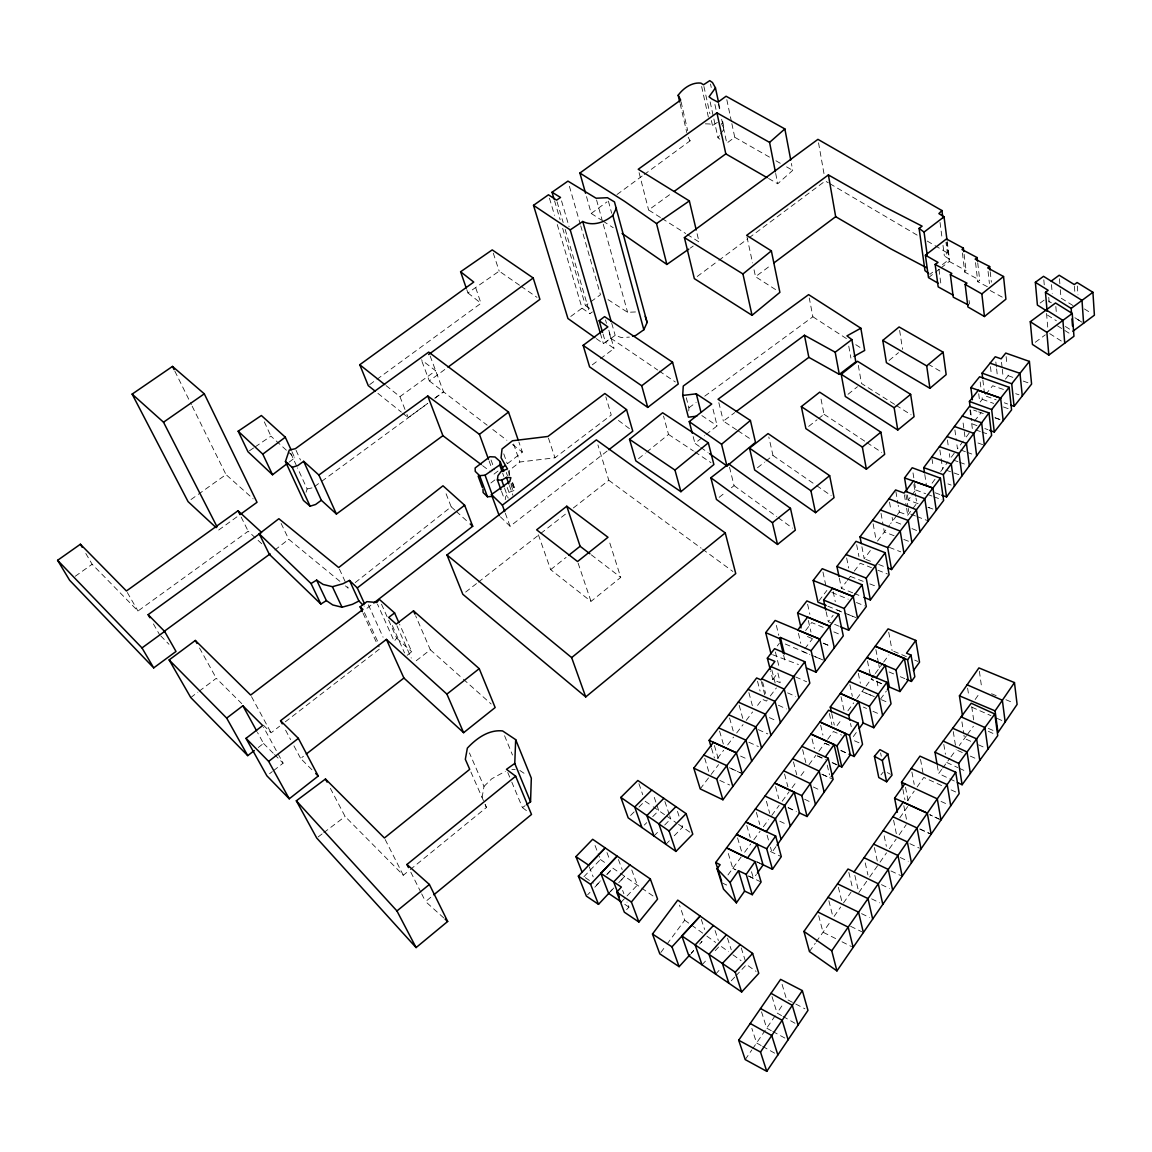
<?xml version="1.0" encoding="UTF-8"?>
<svg xmlns="http://www.w3.org/2000/svg" width="1152" height="1152" viewBox="0 0 1152 1152"><rect width="100%" height="100%" fill="white"/><g stroke="black" fill="none" stroke-linecap="round" stroke-linejoin="round"><path stroke-width="0.75" stroke-dasharray="5 3.75" d="M688.738 410.918L688.91 407.794L686.304 397.757M508.997 475.445L509.558 470.16L519.869 462.01L554.976 457.79L611.251 415.037L605.837 396.821M505.253 499.694L505.584 496.858L508.954 492.35L515.045 490.176L512.15 482.026M482.098 797.515L483.998 786.427L469.426 752.918M306.072 492.235L307.138 488.966L297.475 467.885M775.152 1015.776L752.803 1048.522M781.546 1015.589L777.038 1013.011L783.648 1003.349M745.214 1059.595L751.853 1049.904M975.168 699.509L980.021 692.51M869.659 877.046L878.126 864.893M879.998 862.214L886.522 852.84M899.15 834.826L906.221 824.688M917.107 786.989L923.774 777.442L943.085 786.24M809.453 951.581L815.256 943.272M816.221 941.89L831.125 920.635M834.091 916.416L840.658 907.027M858.83 892.526L866.736 881.222M907.546 800.626L914.242 791.078M899.798 817.819L907.877 806.328M843.48 902.995L850.997 892.267M889.387 848.75L896.17 839.088M748.728 876.182L753.494 878.544L756.374 874.454M775.987 846.576L771.912 852.35L770.472 847.195M719.87 139.219L717.97 137.722L719.77 135.187M720.662 133.92L724.262 128.866L722.434 120.326M853.344 736.574L857.29 731.146M880.474 699.178L886.392 691.027M792.086 787.723L796.982 781.027M837.029 725.645L841.997 718.877M847.886 710.842L853.733 702.864M875.275 673.531L882.59 663.552M883.656 662.112L888.926 654.912M727.963 874.944L741.658 856.31M753.84 839.75L760.176 831.096M808.992 764.698L815.947 755.208M827.683 739.296L833.414 731.506L841.493 735.062M966.456 735.725L959.27 745.517M967.45 734.371L973.411 726.235M767.246 700.013L766.426 701.122L762.192 699.221L755.798 707.717M856.858 698.616L865.08 687.413M866.088 686.045L874.224 674.957M744.653 852.235L750.715 843.998M771.739 815.414L779.126 805.349M800.971 775.598L805.997 768.773M942.71 768.024L949.91 758.246M950.947 756.835L956.146 749.765M940.709 471.499L947.923 461.75M782.179 801.202L789.163 791.726M763.33 826.819L768.586 819.691M954.288 781.013L938.65 773.539L941.702 769.406M932.069 483.206L935.021 479.203M954.288 453.154L950.054 458.885L949.334 453.715M963.23 441.072L957.47 448.862L956.534 441.979M660.845 952.459L666.029 945.446M667.066 944.05L684.706 920.203L679.493 905.141M818.914 751.205L824.832 743.198L829.714 745.402M969.278 432.922L965.16 438.466L962.899 421.229M918.086 503.669L908.179 500.083L911.002 496.282M911.952 495.014L915.725 489.96L914.63 483.134M847.354 580.363L853.301 572.458M854.294 571.133L860.227 563.242L871.459 567.677M839.261 626.285L828.288 621.72L833.141 615.24M852.682 592.819L841.406 588.269L846.36 581.674M870.365 550.57L864.187 558.763L861.624 545.27M877.507 541.08L889.589 525.01M896.515 515.822L890.64 523.613M897.451 514.57L899.352 512.064L898.2 505.253M717.437 758.477L723.672 750.226M727.661 744.926L733.579 737.093M700.229 788.918L709.07 777.182M772.762 679.507L777.845 672.768L780.221 682.776L772.762 679.507L770.688 671.299M746.222 720.403L752.602 711.95M770.285 695.981L776.376 687.931M711.115 774.475L718.56 764.64M772.589 654.725L798.437 664.517M736.675 732.989L743.04 724.622M818.942 600.869L826.877 590.443M804.859 648.734L812.477 638.726M805.622 630.533L811.714 622.555L824.342 627.883M777.269 645.984L779.342 643.291M899.352 512.064L907.733 515.203L916.834 503.28L916.027 498.168M974.448 421.128L981.029 412.805M980.136 402.005L982.296 399.298L981.677 394.099M1005.437 379.123L1008.158 375.696L1007.798 372.211M985.723 394.416L992.664 385.747L1004.184 389.707M381.499 604.21L396.677 638.179L394.186 641.29L377.482 604.123M880.963 774.864L883.152 772.214M715.68 974.16L721.411 967.694M626.63 909.648L628.934 907.114L627.034 902.102M691.186 953.395L693.59 950.746M699.624 944.107L702.043 941.443L699.653 943.992M691.229 953.15L693.634 950.53M610.402 891.619L613.973 887.803M618.739 882.706L624.686 876.341L618.941 882.418M702.014 964.786L706.81 959.659M715.205 950.688L720 945.547M731.261 980.784L734.789 977.04M735.955 975.787L746.51 964.57L756.058 971.395M587.592 894.845L589.997 892.31M594.806 887.213L600.826 880.848M606.845 874.498L612.864 868.133L618.782 872.237M608.602 893.376L613.195 888.509M583.92 876.715L600.422 859.507L599.227 856.397M599.976 881.554L596.462 885.211L592.286 882.374M607.003 874.238L612.864 868.133M942.437 264.614L949.435 259.186L944.366 255.974L947.347 252.922L945.994 242.323M665.856 844.358L669.456 840.672M674.251 835.762L682.632 827.179L681.077 822.442M987.35 286.675L977.76 281.722L979.733 280.166L964.728 272.059L966.082 270.677L963.994 253.325M653.962 835.992L657.547 832.334M664.718 825.005L670.709 818.914L669.643 815.746M630.576 815.472L634.162 811.872M638.957 807.077L644.933 801.072L651.83 805.838M644.314 825.062L646.718 822.658M652.723 816.638L658.742 810.619L653.386 794.779M483.998 786.427L491.774 778.766L505.354 771.307M768.557 178.488L777.715 183.758L792.706 170.366L791.395 163.454M889.099 360.475L898.517 352.656M443.779 917.957L425.563 901.584L432.446 895.925M330.379 788.386L345.11 816.509L403.301 875.246L408.845 870.725M410.227 869.602L486.446 807.466L485.194 804.629M638.554 458.669L645.365 453.154M646.733 452.059L668.534 434.434L663.538 416.102M538.402 534.802L550.67 569.65L591.005 601.387L620.741 577.397L609.062 540.634M848.002 394.301L857.448 386.741M550.67 569.65L566.093 557.395M808.675 426.398L817.042 419.774M818.438 418.68L824.011 414.259L820.354 395.568M757.469 467.755L764.525 462.168M765.936 461.059L772.978 455.472L768.802 436.954M355.234 582.581L451.181 506.808L445.507 492.264M699.307 446.414L694.93 443.318L704.65 435.672M706.046 434.578L717.149 425.837L712.152 405.72M465.653 592.07L476.986 583.214M478.411 582.106L539.352 534.514M540.778 533.405L566.28 513.49M573.365 507.96L608.803 480.283L597.917 444.946M719.15 497.318L725.933 492.019M731.362 487.771L734.069 485.654L729.518 467.251M269.582 773.712L272.29 771.595M273.643 770.544L283.104 763.171L263.52 727.114M311.947 769.752L300.629 758.448L303.466 756.245M928.498 277.646L939.586 269.006M940.968 267.926L949.277 261.461L946.858 242.41M274.882 550.022L288.72 539.266L339.883 581.328M497.981 471.053L493.92 474.206L489.672 470.995M507.47 463.68L522.36 452.102L518.904 442.094M370.915 605.218L366.682 608.515L364.09 606.01M416.232 660.715L430.315 649.786L415.613 615.73M500.414 516.83L510.077 526.262L607.392 450.85M263.434 725.213L271.08 732.816L279.619 726.221M285.322 721.814L380.693 648.101L377.87 645.552M258.264 747.504L263.52 743.443L257.501 732.456M929.851 274.378L932.645 272.203M600.466 358.69L614.059 348.48L605.448 342.302L610.776 338.198L608.386 329.904M490.91 482.976L494.885 479.923M407.16 655.301L411.754 651.758L399.6 624.269M289.195 462.082L294.754 457.862L291.845 451.498M318.125 836.942L322.387 833.717M323.813 832.637L345.11 816.509M190.757 697.55L197.842 692.208M199.267 691.128L216.302 678.283L241.776 703.642M592.315 364.824L599.112 359.712M775.598 289.598L755.525 276.71L771.264 264.917M697.219 276.494L717.365 261.475M718.805 260.395L747.576 238.939M749.016 237.859L825.264 180.979L828.36 182.808M736.502 429.797L723.355 421.099L734.746 412.603M1035.288 342.288L1045.325 334.814M731.851 123.595L734.746 137.275L726.782 143.165L721.642 119.246M421.978 361.469L429.322 380.909L446.558 368.208M1040.098 303.077L1044.144 300.11M586.512 196.618L591.235 213.451L606.989 201.874M617.011 194.515L642.787 175.579M644.213 174.528L690.048 140.861L689.27 137.448M314.51 486.605L320.299 482.342M321.754 481.277L427.579 403.56M434.822 398.232L443.52 391.838L487.166 425.203M688.91 407.794L696.125 402.494M704.765 396.144L812.88 316.771L809.28 298.051M570.758 316.454L582.062 308.174L557.107 223.992M369.72 384.581L375.494 380.362M376.949 379.296L480.989 303.293L474.869 285.336M402.71 413.222L408.226 417.629L427.997 403.186M435.053 398.03L443.52 391.838L429.941 355.421M660.47 217.512L648.605 209.995L671.472 193.363M562.666 228.326L585.446 305.669L589.536 302.688M590.904 301.694L600.466 294.739L580.752 225.878M386.093 385.632L399.946 396.634L435.643 370.742L421.358 359.842M218.707 530.021L238.579 515.65M85.81 553.478L92.131 564.264L137.981 611.021L248.198 531.23L262.498 544.421M511.79 782.093L522.446 807.61L525.154 805.68M190.973 499.55L196.819 495.389M198.274 494.338L225.994 474.566L253.138 498.83M75.24 576.259L92.131 564.264M582.062 308.174L589.91 313.661L592.402 311.904M690.278 248.098L693.202 246.053M466.805 289.67L467.928 292.925L499.19 271.138L519.552 285.25M596.29 338.616L603.374 343.642L615.182 335.39L621.418 337.565L629.395 337.118M249.437 450.792L253.742 447.854M255.168 446.875L270.936 436.133L286.819 450.619M705.341 123.84L709.877 123.984L712.512 125.626L717.394 122.357M307.138 488.966L313.056 487.67M607.997 299.621L627.595 312.293L636.883 311.904M511.877 769.45L515.16 769.478M1015.69 393.682L1018.987 394.805M980.381 431.525L972.36 428.774L971.482 421.862M981.979 432.086L990 434.851M977.962 442.987L982.771 444.672M945.835 470.074L958.766 474.638M1008.158 375.696L1013.184 377.482M1023.221 381.082L1029.917 383.472M995.256 417.874L1001.578 420.12L994.968 417.744M953.266 460.022L958.09 461.75M959.702 462.326L966.125 464.63M928.166 507.341L933.019 509.083L927.994 507.254M973.685 410.112L976.968 411.278M978.595 411.869L985.147 414.216M960.667 450.014L965.462 451.742M967.061 452.318L973.454 454.622M982.296 399.298L993.672 403.43M1003.435 406.958L1009.944 409.32M947.938 483.898L951.163 485.064M986.371 396.259L996.149 399.816M1004.314 402.797L1007.568 403.978M935.222 492.811L940.075 494.582M972.259 423.893L976.982 425.635M984.845 428.558L987.998 429.71M915.725 489.96L925.574 493.661M927.23 494.28L932.155 496.123M933.797 496.742L942.019 499.824M894.082 535.723L884.347 531.979L883.44 526.896M903.802 539.453L908.669 541.31M850.334 576.403L863.294 581.386M869.789 583.891L876.269 586.382M915.451 515.952L909.058 513.475L908.222 508.363M917.05 516.571L926.626 520.272M889.43 547.416L900.734 551.837M865.8 559.397L870.638 561.298M878.688 564.466L885.125 567M877.882 570.211L887.515 574.027M837.043 610.056L841.781 611.957M848.102 614.491L855.994 617.645M854.28 593.467L862.33 596.707M900.749 524.074L892.742 520.834L892.152 517.435M911.952 528.61L916.747 530.554M827.856 606.197L842.717 612.23M844.373 612.907L855.936 617.602M831.802 592.459L848.232 599.17M856.44 602.525L864.662 605.88M802.685 651.6L808.963 654.192M815.227 656.798L821.506 659.39M823.378 643.277L831.182 646.517M874.339 696.629L862.056 691.517L873.331 696.298M991.541 693.72L996.336 695.722M1005.926 699.725L1013.904 703.066M807.336 636.523L815.27 639.85M823.19 643.162L831.125 646.488M893.722 651.269L906.624 656.712M914.702 660.125L917.928 661.478M833.803 631.886L841.694 635.227M889.042 671.947L893.822 673.978M900.245 676.699L905.026 678.73M881.755 683.712L871.114 679.205L882.331 684M785.304 644.026L809.885 654.437M811.526 655.142L822.989 659.995M881.381 699.71L887.832 702.446M988.373 728.424L994.781 731.16M795.643 676.958L806.674 681.782M863.352 707.083L866.549 708.48M872.957 711.302L879.379 714.11M787.622 692.885L795.658 696.427M854.438 740.779L859.291 742.91M971.914 707.213L990.907 715.637M997.243 718.445L1001.995 720.547M957.73 750.47L962.453 752.587M970.33 756.115L978.206 759.643M769.406 717.638L777.283 721.181M758.318 729.634L767.794 733.91M748.843 742.234L758.362 746.539M970.733 741.283L964.469 738.446L963.965 735.134M978.566 744.84L984.83 747.677M841.133 750.586L847.642 753.538M941.04 801.432L947.506 804.355M951.134 789.898L955.958 792.101M824.832 743.198L829.613 745.373M840.758 750.456L850.32 754.819M817.56 755.942L825.653 759.629M832.104 762.581L836.957 764.784M821.693 774.13L833.112 779.357M740.592 756.086L748.526 759.701M817.474 755.914L825.134 759.413M832.781 762.912L838.901 765.72M822.499 774.518L830.246 778.061M988.402 731.333L994.622 734.198M919.987 829.094L929.549 833.501M946.786 762.494L957.773 767.578M959.342 768.298L967.19 771.926M919.814 828.994L929.52 833.486M729.346 767.736L740.693 772.978L729.634 767.851M719.827 780.422L729.59 784.973M778.378 705.211L786.341 708.926M909.864 843.682L919.411 848.16M788.098 807.624L796.003 811.325M900.259 857.52L908.251 861.278M788.256 807.739L796.32 811.555M890.957 870.941L900.59 875.491M813.37 787.003L821.074 790.661M770.414 851.486L781.315 856.642M779.746 821.189L787.291 824.803M756.763 861.754L759.902 863.251M804.629 799.243L812.362 803.002M732.802 868.334L735.955 869.861L732.802 868.334L727.603 851.285M748.526 875.952L761.098 882.043M756.792 861.869L763.085 864.936M881.482 884.65L889.445 888.552M861.566 913.637L869.501 917.51M850.637 926.309L861.768 931.752M871.618 898.834L879.638 902.794M835.69 938.592L823.003 932.198L818.582 915.293M842.026 941.803L851.544 946.598M722.16 882.864L726.494 885.067L725.429 881.683M788.026 999.994L804.902 1008.792M887.357 772.589L890.482 774.288M771.278 1030.666L766.685 1028.16L761.53 1011.83M772.805 1031.486L785.03 1038.139M949.277 261.461L966.082 270.677M990.187 290.52L1004.342 298.31M761.155 1045.541L756.59 1042.978L751.838 1028.362M762.667 1046.405L774.806 1053.245M734.746 137.275L769.824 157.306M775.93 160.776L780.494 163.397M786.6 166.882L792.706 170.366M783.043 1016.453L795.067 1023.307M928.123 364.162L943.157 372.888M829.901 183.715L917.986 235.613M927.259 241.085L933.451 244.728M934.992 245.635L947.347 252.922M1084.421 308.952L1091.549 313.402M1072.958 305.539L1060.992 298.066L1060.286 289.282M894.557 404.352L861.509 383.501L858.197 364.709M896.054 405.302L911.074 414.778M1074.888 317.722L1082.146 322.315L1074.802 317.678M1048.421 300.974L1051.344 302.818M661.954 218.462L685.699 233.496M687.182 234.446L699.048 241.963L696.629 231.71M1047.442 315.072L1056.413 320.789M1065.398 326.491L1071.374 330.293M1057.421 325.786L1070.942 334.382M1049.702 333.634L1061.712 341.28M591.235 213.451L601.502 220.118M602.971 221.069L613.238 227.722M812.88 316.771L846.922 338.904M855.792 344.678L861.71 348.538M585.446 305.669L590.904 309.24M824.011 414.259L865.454 441.634M866.923 442.613L881.726 452.39M737.957 430.762L751.104 439.445M668.534 434.434L693.403 450.95M694.858 451.915L710.957 462.6M701.842 415.584L717.149 425.837M628.934 907.114L621.317 901.973L637.344 885.11L631.786 869.976M519.869 770.458L527.026 775.296M585.317 877.666L590.89 881.438M610.776 338.198L657.72 370.037M659.189 371.03L675.331 381.974M772.978 455.472L815.141 484.603M816.595 485.611L831.139 495.648M653.213 806.803L665.381 815.227M689.875 832.176L677.333 823.507M521.006 286.258L537.005 297.346M666.72 816.149L676.008 822.586M600.422 859.507L605.952 863.352M620.251 873.259L640.238 887.112M641.678 888.106L653.227 896.112M700.762 447.451L708.034 452.606M706.867 936.144L715.622 942.408M721.426 946.57L728.568 951.696M684.706 920.203L690.25 924.192M691.632 925.186L702.72 933.149M732.859 954.778L741.053 960.653M734.069 485.654L776.808 516.701M778.234 517.738L792.475 528.091M608.803 480.283L701.122 548.136M702.562 549.187L732.859 571.45M618.437 420.422L629.914 429.019M482.587 465.638L488.261 469.915M522.446 807.61L527.63 811.526M492.797 429.509L506.88 440.266M512.51 444.571L522.36 452.102M591.322 554.846L620.741 577.397M429.322 380.909L443.52 391.838M467.928 292.925L480.989 303.293M377.914 393.365L401.342 412.114M345.413 585.878L348.178 588.154L346.709 584.971M430.315 649.786L462.067 678.067M463.392 679.248L491.184 704.002M396.677 638.179L411.754 651.758M451.181 506.808L454.982 510.235M456.25 511.387L467.64 521.683M288.144 451.829L294.754 457.862M263.52 743.443L273.312 753.307M274.536 754.531L283.104 763.171M160.776 635.918L168.984 644.285M127.325 592.517L137.981 611.021M511.042 483.178L515.045 490.176M153.418 623.923L159.595 634.723M199.512 648.014L216.302 678.283M721.296 123.451L724.262 128.866M251.51 696.629L271.08 732.816M285.581 730.152L290.592 739.584M293.947 745.877L300.629 758.448M688.205 137.218L690.048 140.861M385.186 839.549L403.301 875.246M410.832 872.222L420.912 892.31M421.69 893.866L425.563 901.584M241.157 517.061L248.198 531.23M174.859 371.189L191.39 404.582M192.168 406.181L225.994 474.566M281.146 523.469L288.72 539.266M264.312 421.862L270.936 436.133M339.422 569.131L345.989 583.387M364.45 612.619L379.224 644.875M290.779 453.283L296.726 466.258M363.082 613.296L377.136 643.939M296.078 450.331L300.499 460.08M368.395 604.872L383.054 637.171M392.299 625.493L404.554 652.954M396.922 625.738L411.264 658.051M470.923 772.042L484.358 802.699M485.05 804.298L486.446 807.466M507.787 772.517L511.128 780.494M504.576 735.754L512.496 755.035M399.946 396.634L406.31 412.79M406.944 414.403L408.226 417.629M589.248 866.794L593.179 876.845M595.051 845.51L598.622 854.842M622.627 890.41L623.88 893.75M606.989 852.581L609.926 860.357M618.408 859.507L622.181 869.602M489.096 460.915L492.71 470.88M505.325 513.274L510.077 526.262M491.04 459.979L494.582 469.757M501.538 491.357L504.49 499.493M504.634 488.347L508.147 498.11M509.429 485.539L512.928 495.302M502.632 473.098L503.798 476.352M507.197 487.469L508.954 492.35M512.611 482.544L515.506 490.694M508.09 470.606L509.832 475.502M510.97 484.733L513.878 492.883M506.304 472.464L507.47 475.718M503.755 453.845L507.24 463.637M513.605 444.038L519.869 462.01M638.928 783.648L642.744 794.736M578.131 563.184L591.005 601.387M701.28 919.44L704.635 929.462M664.906 801.504L669.125 814.162M548.453 438.091L554.976 457.79M493.286 253.166L499.19 271.138M715.061 930.542L718.358 940.55M677.462 811.368L679.003 816.12M727.488 938.117L731.246 949.766M741.254 947.938L745.459 961.243M772.013 996.581L777.038 1013.011M704.722 758.246L709.085 772.675M711.547 748.368L714.413 758.016M737.539 837.864L742.133 853.272M549.475 198.23L554.573 215.395M782.078 984.326L785.995 997.546M557.093 201.874L563.155 222.509M565.171 229.392L589.91 313.661M554.573 200.837L560.131 219.744M714.398 745.546L718.2 758.419M751.493 871.718L753.494 878.544M600.35 333.288L603.374 343.642M561.542 200.909L569.074 226.714M746.741 825.437L750.226 837.475M603.043 334.008L605.448 342.302M719.568 731.088L723.312 744.005M569.405 186.293L580.248 224.165M608.818 330.221L614.059 348.48M605.52 319.954L606.485 323.266M611.741 323.309L615.182 335.39M756.36 812.405L759.773 824.486M729.547 717.97L733.19 730.93M767.102 835.171L768.542 840.326M596.563 199.944L602.77 222.408M603.245 224.136L627.595 312.293M766.411 801.259L769.723 813.384M739.181 705.341L742.752 718.344M608.414 201.168L611.698 213.293M775.541 786.528L778.795 798.696M748.872 692.611L752.371 705.658M757.498 681.235L760.061 691.042M693.187 436.637L694.93 443.318M784.555 774.014L787.91 786.902M762.595 682.013L765.562 693.461M761.342 681.494L765.576 697.853M639.086 172.67L648.605 209.995M828.864 900.749L832.723 916.056M793.469 761.904L796.738 774.835M771.826 669.888L775.138 683.006M775.397 651.974L779.472 668.434M718.834 402.638L723.355 421.099M802.613 749.578L805.81 762.552M776.362 625.406L778.766 635.328M783.605 655.099L784.8 660.053M838.368 887.256L841.709 900.922M812.059 738.936L814.392 748.699M848.837 872.424L852.48 887.875M854.842 875.376L858.038 889.099M798.451 633.398L800.755 643.32M827.208 765.086L829.483 774.821M820.656 725.227L822.931 735.034M681.062 101.765L687.701 130.651M680.141 103.738L686.808 132.61M808.344 620.467L810.965 632.088M829.339 713.477L831.931 724.954M807.61 604.253L809.856 614.232M831.73 713.592L834.307 725.069M865.224 862.877L867.931 874.944M703.915 86.458L709.891 113.702M711.389 120.514L712.512 125.626M701.626 86.53L709.128 120.571M874.368 847.57L877.378 861.422M841.032 696.73L844.258 711.533M710.15 101.894L717.97 137.722M850.522 723.456L851.227 726.725M826.128 611.726L828.288 621.72M710.496 84.053L711.245 87.466M714.931 104.501L716.4 111.326M718.762 103.262L720.59 111.802M718.344 103.867L719.813 110.707M747.014 237.067L752.558 262.93M754.042 269.813L755.525 276.71M822.96 572.04L826.157 587.102M726.811 99.662L731.491 121.882M849.902 684.72L852.336 696.269M833.184 591.682L835.286 601.704M884.174 835.848L886.363 846.288M839.347 578.203L841.406 588.269M858.326 673.315L860.357 683.237M880.618 752.918L881.266 756.187M893.606 820.253L896.429 834.221M867.485 660.946L870.451 675.878M846.648 557.928L848.664 568.008M876.902 680.962L878.53 689.242M775.685 173.419L777.715 183.758M903.816 805.694L906.898 821.477M856.656 544.709L858.931 556.502M875.88 649.57L878.458 662.89M878.774 664.546L879.422 667.872M902.894 789.264L904.939 799.834M905.515 787.277L908.208 801.36M911.909 772.027L914.213 784.397M888.71 632.203L892.094 650.578M873.13 523.771L876.211 540.677M848.765 346.147L850.91 358.099M920.534 759.413L923.198 774.158M881.035 513.331L883.152 525.197M818.539 142.819L824.054 174.038M889.517 502.142L890.986 510.638M937.238 765.331L938.65 773.539M895.91 491.645L897.912 503.554M943.79 744.379L945.432 754.258M905.99 494.741L907.949 506.664M904.378 494.77L906.336 506.693M906.61 508.392L907.733 515.203M907.344 494.971L908.179 500.083M913.018 472.882L914.371 481.421M953.266 731.578L955.627 746.453M913.853 484.517L915.754 496.469M961.934 721.858L963.706 733.464M899.64 330.394L902.549 349.315M924.782 474.48L926.611 486.446M931.982 458.64L933.25 467.208M971.712 706.579L973.67 719.885M967.622 688.147L968.846 696.485M939.888 450.043L942.595 468.922M979.387 671.27L981.72 688.032M947.419 439.963L948.384 446.846M954.907 429.926L956.304 440.251M938.966 269.352L941.026 284.933M940.032 222.437L942.091 238.32M942.998 245.376L944.366 255.974M970.517 410.069L971.827 420.437M969.955 409.766L971.266 420.134M947.189 241.531L949.435 259.186M969.077 300.499L969.494 303.97M962.41 252.979L964.728 272.059M978.71 393.768L979.762 402.422M980.208 381.974L981.461 392.371M982.886 380.059L984.744 395.669M975.542 262.613L977.76 281.722M990.475 366.653L991.267 373.594M977.731 262.786L979.733 280.166M988.07 271.382L989.41 283.565M995.832 361.973L996.408 367.186M996.61 368.914L997.387 375.869M1001.52 362.304L1002.096 367.517M1002.283 369.259L1003.234 377.942M990.23 271.742L991.382 282.197M1006.114 356.558L1007.05 365.256M1043.827 279.85L1044.274 285.091M1046.534 313.416L1047.902 329.17M1048.752 297.331L1049.342 304.344M1051.488 284.616L1052.222 293.386M1055.837 306.504L1056.269 311.76M1059.451 278.755L1060.157 287.539M1074.413 286.315L1074.931 293.357M1077.322 286.042L1077.955 294.84M939.37 819.202L929.736 814.68L939.355 819.202"/><path stroke-width="1.5" d="M696.787 416.189L688.378 417.168L682.704 395.453L683.266 386.05L808.618 294.638L860.846 328.205L864.677 350.453L853.963 356.4M526.507 804.701L530.554 801.792L531.317 778.19L515.678 739.642L502.589 730.93C488.736 729.418 476.338 738.475 467.352 748.138L465.336 759.312L469.714 769.334L384.408 837.994L325.469 779.011L296.323 800.798L316.714 838.022L416.088 947.578L447.682 921.456L429.394 884.462L406.944 864.49L515.664 776.203L506.462 769.334L514.771 763.43L515.678 739.642M500.947 489.73L497.405 479.966L497.938 475.704L501.35 471.182L507.514 468.979L501.062 457.79L502.027 448.963L512.467 440.77L547.92 436.45L604.858 393.509L626.544 409.608L632.779 431.179L608.803 449.755M502.042 471.47L499.709 464.962L500.27 461.664L495.043 456.984L489.859 456.725L475.128 467.971L475.258 471.398L479.65 475.661L487.469 496.771L492.826 496.325M285.437 461.549L292.205 467.309L297.806 465.566L303.653 461.304L321.336 500.27L315.619 504.49L310.118 506.203L303.422 500.429L285.437 461.549L289.296 450.043L295.33 448.718L428.702 352.109L508.522 412.07L518.328 440.424M632.592 336.269L635.803 335.419L643.838 329.76L647.136 322.488L614.477 201.917L607.464 197.712L596.088 198.216L567.936 181.123L552.038 192.24L554.069 199.109M552.038 192.24L560.549 197.467L556.589 200.146L548.453 194.789L533.506 205.33L570.226 229.882L582.725 221.472C592.891 226.555 604.714 222.379 612.85 215.424L616.406 208.109M766.771 1071.346L807.97 1010.39L802.339 990.605L780.61 979.373L738.691 1040.242L745.214 1059.595L766.771 1071.346L760.507 1052.035L738.691 1040.242M679.752 102.038L678.182 95.242C683.179 88.301 691.877 82.094 700.877 83.117L703.541 84.758L709.762 80.654L712.483 82.541L715.464 87.912L718.402 101.563M1014.466 682.589L1017.101 704.405L997.992 732.528L995.083 710.87L1014.466 682.589L978.912 667.915L959.443 695.837L962.496 715.81M760.507 1052.035L802.339 990.605M849.269 754.272L854.165 756.49L862.531 744.336L858.024 723.038L828.59 710.208L715.738 862.502L721.613 881.165M882.792 904.334L878.27 883.771L848.016 868.997L803.952 931.421L809.453 951.581L836.942 970.906L959.17 793.57L955.742 772.258L919.944 756.144L901.541 782.222L902.563 787.507M955.742 772.258L831.744 950.803L836.942 970.906M854.165 756.49L849.542 735.25L858.024 723.038M744.624 891.115L736.402 902.837L730.123 882.547L738.461 870.739L744.624 891.115L752.27 894.701L761.098 882.043L755.15 861.595L726.552 847.872L747.475 858.082L757.195 844.387L736.531 834.437L766.67 848.736L772.459 869.27L781.315 856.642L775.656 836.035L745.747 821.995L766.152 831.73L794.203 792.216L774.619 783.043L801.806 795.643L807.091 816.509L799.171 812.808M807.091 816.509L833.112 779.357L828.216 758.261L801.821 746.323M831.211 776.693L838.901 765.72L834.091 744.552L810.893 734.054L837.029 745.834L841.81 767.002L838.57 765.518M841.81 767.002L850.32 754.819L845.654 733.579L819.907 721.958L849.542 735.25M801.806 795.643L828.216 758.261M777.01 845.136L799.546 813.082L794.203 792.216M854.035 871.934L903.139 802.195L927.317 813.182L931.147 834.235M752.27 894.701L746.194 874.339L755.15 861.595M837.029 745.834L845.654 733.579M757.339 873.101L763.085 864.936L757.195 844.387M825.322 756.965L834.091 744.552M766.67 848.736L775.656 836.035M897.394 812.232L894.6 798.206L904.838 783.749M862.589 722.693L873.792 727.718L891.043 703.814L886.939 682.286L857.65 670.003L830.261 707.04L831.37 711.95M913.421 670.622L919.541 662.17L915.811 640.426L888.091 628.862L857.65 670.003L876.254 677.65L885.254 665.352L866.822 657.619L895.997 669.946L899.971 691.546L888.754 686.75M899.971 691.546L908.251 680.098L904.378 658.44L875.246 646.243L907.574 659.794L911.419 681.451L906.624 679.406M911.419 681.451L914.818 676.757L911.016 655.07L906.523 653.17L915.811 640.426M715.464 87.912L709.042 96.782L711.922 99L717.97 102.168L726.077 96.235L784.858 128.923L790.747 159.998M873.792 727.718L869.458 706.32L886.939 682.286M957.413 782.496L962.107 784.742L997.733 735.638L994.824 713.995L971.222 703.238L934.992 752.198L936.965 763.69M895.997 669.946L904.378 658.44M859.248 728.438L863.194 723.01L858.744 701.626L840.326 693.446L869.458 706.32M887.386 689.659L889.358 686.952L885.254 665.352M941.688 495.173L946.541 496.944L991.613 435.398L988.963 412.906L969.509 406.325L923.731 467.64L924.523 472.766M907.574 659.794L911.016 655.07M962.107 784.742L958.723 763.402L994.824 713.995M849.816 720.173L848.75 715.248L858.744 701.626M946.541 496.944L943.344 474.667L988.963 412.906M863.942 597.37L870.379 599.962L889.128 574.661L885.197 552.715L856.008 541.339L836.942 566.467L839.002 576.533M742.306 773.741L736.373 752.818L713.448 742.334L693.792 768.154L700.229 788.918L722.938 799.776L809.827 683.165L804.845 661.738L774.59 648.677L767.362 658.166L774.907 661.421L760.925 679.853L756.648 677.966L709.157 740.318L711.058 746.755M840.83 626.947L848.678 630.202L866.304 606.557L862.07 584.755L822.24 568.699L813.197 580.478L817.949 602.165L826.2 605.52M870.379 599.962L866.218 578.131L885.197 552.715M679.118 966.672L659.808 953.856L652.478 934.013L677.765 900.115L752.616 953.424L758.779 973.354L741.658 991.987L688.824 955.771L681.84 935.87L700.157 916.099L671.99 946.858L679.118 966.672L689.976 954.72M804.845 661.738L716.717 779.026L722.938 799.776M806.429 668.002L816.034 672.178L843.278 635.89L838.742 614.232L806.875 600.926L797.602 612.965L801.043 627.898M736.402 902.837L723.499 889.099L717.091 868.766L720.13 864.72L715.738 862.502M906.782 491.558L904.565 477.922L912.197 467.755L940.421 478.195L943.661 500.443L891.562 569.534L888.35 568.267M848.678 630.202L844.229 608.515L862.07 584.755M816.034 672.178L811.138 650.707L838.742 614.232M861.307 543.586L860.026 536.832L895.622 489.946L904.09 493.07L913.306 481.104L932.918 488.03L936.259 510.235M825.768 610.056L823.608 600.048L832.493 588.341L853.243 596.534L857.578 618.278M940.421 478.195L887.674 547.574L891.562 569.534M783.202 653.443L779.587 638.611L780.437 637.488L811.138 650.707M771.062 654.062L765.706 632.635L775.152 620.453L819.85 639.158L824.63 660.701M989.568 430.301L994.291 432.043L1011.571 409.91L1009.152 387.317L979.589 376.776L970.877 387.619L972.389 399.73M994.291 432.043L991.67 409.536L1009.152 387.317M1010.837 405.173L1014.091 406.368L1031.587 384.077L1029.398 361.411L1005.754 353.074L1001.146 358.819L995.242 356.76L982.066 373.133L982.67 378.331M1014.091 406.368L1011.715 383.774L1029.398 361.411M970.07 406.613L969.422 401.443L978.293 390.298L1000.642 398.146L1003.162 420.682M609.221 892.886L598.507 904.349L590.587 884.347L617.155 856.138L600.826 873.302L621.36 887.069L616.709 892.166L624.341 912.182L638.885 922.018L657.562 899.122L650.347 878.976L592.661 839.29L575.928 856.613L582.077 872.078M886.608 781.776L892.037 775.138L887.832 753.898L879.955 749.65L874.411 756.317L878.774 777.528L886.608 781.776L882.317 760.579L874.411 756.317M638.885 922.018L631.397 902.03L650.347 878.976M882.317 760.579L887.832 753.898M726.408 934.776L708.984 954.317L715.68 974.16M741.658 991.987L735.235 972.202L752.616 953.424M713.419 925.531L695.16 944.928L702.014 964.786M740.203 944.611L722.362 963.461L728.914 983.275M598.507 904.349L586.382 896.126L578.362 876.096L605.218 847.93L588.586 865.123L575.928 856.613M629.942 864.922L613.67 881.914L619.402 896.962M675.95 851.429L692.77 834.178L686.131 813.643L637.834 780.48L620.856 797.4L628.186 817.877L675.95 851.429L669.082 830.995L620.856 797.4M669.082 830.995L686.131 813.643M675.907 806.63L658.886 823.91L665.856 844.358M663.854 798.336L646.877 815.544L653.962 835.992M938.246 283.306L928.498 277.646L925.402 255.182L946.411 238.954L963.36 248.126L961.992 249.509L977.126 257.573L977.53 261.043M928.627 273.442L924.97 270.648L919.094 228.398L922.133 226.166L884.347 206.755L828.389 174.931L746.64 235.354L771.365 250.877L779.89 292.363L752.04 315.302L694.339 278.64L684.403 237.6L817.934 139.349L941.933 210.542L938.894 213.61L944.035 216.806L946.973 239.76M651.773 790.042L634.709 807.005L641.909 827.467M775.339 171.691L769.579 142.387L784.858 128.923M929.923 388.296L946.166 374.63L943.128 352.181L899.107 326.966L882.792 340.402L886.421 362.707L929.923 388.296L926.698 365.904L882.792 340.402M968.213 304.92L953.251 297.173L950.371 274.651L951.826 273.442L935.15 264.398L938.045 262.44L925.402 255.182M926.698 365.904L943.128 352.181M709.488 453.629L726.955 465.998L755.482 442.354L750.413 420.48L718.013 399.283L804.456 335.261L835.186 352.21L839.304 374.371L855.806 361.814L851.875 339.595L846.936 335.894L860.846 328.205M726.955 465.998L721.555 444.24L750.413 420.48M680.904 491.702L713.88 464.544L708.336 442.814L662.63 412.776L629.525 439.33L635.818 460.872L680.904 491.702L674.971 470.088L629.525 439.33M585.72 696.931L735.739 573.581L725.256 532.915L596.362 439.891L446.99 554.962L462.816 594.288L585.72 696.931L571.651 657.605L446.99 554.962M433.814 894.802L531.504 814.464L515.664 776.203M674.971 470.088L708.336 442.814M897.768 430.013L914.083 416.678L910.642 394.358L857.592 361.296L841.205 374.299L845.294 396.461L897.768 430.013L894.154 407.75L841.205 374.299M416.088 947.578L396.95 910.944L429.394 884.462M752.04 315.302L742.939 273.96L771.365 250.877M571.651 657.605L725.256 532.915M894.154 407.75L910.642 394.358M866.362 469.195L884.678 454.334L880.891 432.158L819.677 392.17L801.346 406.598L805.882 428.616L866.362 469.195L862.358 447.077L801.346 406.598M815.53 512.669L834.048 497.664L829.656 475.675L768.053 433.584L749.52 448.157L754.661 469.987L815.53 512.669L810.922 490.766L749.52 448.157M950.371 274.651L966.989 283.133L965.146 284.386L967.896 306.95L984.442 316.512L1005.912 299.189L1003.55 276.523L987.682 267.898L989.654 266.53L975.139 259.128L977.126 257.573M862.358 447.077L880.891 432.158M810.922 490.766L829.656 475.675M984.442 316.512L981.85 293.918L1003.55 276.523M777.499 544.435L795.326 530.15L790.474 508.334L728.683 463.91L710.856 477.749L716.443 499.435L777.499 544.435L772.43 522.691L710.856 477.749M282.24 723.859L280.555 720.72L386.41 639.389L403.906 678.038L463.622 732.686L495.158 707.544L479.232 668.664L413.51 610.862L396.216 624.125L388.699 617.414L394.589 612.936L379.325 599.357L376.762 602.496L366.926 601.646L360.115 606.845L362.333 611.683M568.886 555.178L580.104 546.264L566.77 506.218L536.645 529.834L577.57 561.528L607.997 537.278L566.77 506.218M772.43 522.691L790.474 508.334M463.622 732.686L446.904 694.109L479.232 668.664M254.318 750.557L247.738 755.64L226.685 718.114L242.87 705.773L262.67 725.544L246.01 738.346L266.875 775.814L289.253 798.797L318.24 776.03L298.368 738.346L280.555 720.72M692.323 433.296L689.256 421.618L711.734 404.035L696.298 393.826L682.704 395.453M306.288 754.042L403.906 678.038M502.056 467.885L504.763 465.782M373.752 603.029L472.709 526.262L464.645 505.238L442.973 485.798L338.688 567.547L278.87 518.717L259.258 533.851L269.338 554.328L320.846 604.037L326.39 600.624L332.77 604.958L342.029 607.234L352.426 604.325L358.92 601.027L362.794 604.771M289.253 798.797L268.646 761.4L298.368 738.346M364.507 603.763L357.293 587.909L464.645 505.238M504.734 511.646L502.373 505.152L626.544 409.608M599.184 320.746L607.867 326.894L583.128 345.37L589.594 366.869L647.755 407.405L678.269 383.962L672.581 362.232L604.57 316.627L599.184 320.746L602.554 332.352M488.491 459.259L479.434 434.347L508.522 412.07M927.202 254.995L924.062 232.085L944.035 216.806M647.755 407.405L641.722 385.776L672.581 362.232M291.125 449.914L285.307 437.198L261.374 415.512L238.162 431.208L247.997 451.771L272.52 474.754L287.798 463.133M835.186 352.21L851.875 339.595M272.52 474.754L262.8 454.147L285.307 437.198M774.13 262.771L835.675 216.677L828.389 174.931M1064.722 343.195L1073.952 336.283L1072.238 313.459L1055.549 303.005L1030.277 321.71L1032.422 344.419L1048.838 355.075L1064.722 343.195L1062.907 320.4L1046.232 309.917M247.738 755.64L190.757 697.55L169.142 659.938L195.322 640.454L250.661 695.059L362.981 609.394L360.115 606.845M736.171 411.538L808.834 357.35L804.456 335.261M1072.238 313.459L1046.866 332.338L1048.838 355.075M1072.872 331.243L1094.4 315.187L1092.917 292.291L1077.077 282.528L1074.283 284.558L1059.178 275.242L1051.2 281.117M1071.562 313.69L1071.158 308.419L1092.917 292.291M1046.981 309.816L1045.469 292.306L1048.162 290.318L1035.36 282.312L1043.525 276.336L1082.002 300.37L1083.6 323.237M447.998 367.142L539.914 299.362L533.203 277.978L492.221 249.898L460.613 271.757L466.243 288.043M321.336 500.27L336.413 514.037L442.901 435.672L481.162 464.573M153.691 667.886L176.011 651.456L164.621 631.411L148.133 614.664L261.547 532.325L238.018 510.768L126.432 590.976L80.395 544.234L57.6 560.304L69.61 580.248L153.691 667.886L141.998 647.928L57.6 560.304M428.63 354.528L533.203 277.978M163.901 631.57L270.173 553.867M141.998 647.928L164.621 631.411M674.338 191.29L725.818 153.878L767.03 177.61M303.653 461.304L318.888 475.042L427.766 395.986L479.434 434.347M585.562 193.248L579.902 173.045L680.659 100.066L678.182 95.242M375.163 391.147L368.266 385.632L359.755 364.738L473.746 282.067L460.613 271.757M239.99 514.627L257.026 502.301L204.293 393.826L172.498 366.422L132.134 394.114L188.064 501.624L216.158 527.659M769.579 142.387L716.947 112.853L638.222 169.272L689.357 200.923L696.226 229.997M499.205 515.664L491.429 494.554L509.803 481.478L510.869 477.662L506.506 477.389L501.696 480.211L497.405 479.966M622.051 233.438L666.878 264.442L688.81 249.106M479.65 475.661L485.064 475.2L499.709 464.962M132.134 394.114L163.512 422.208L204.293 393.826M579.902 173.045L624.499 201.298L656.525 223.546L689.357 200.923M259.258 533.851L311.04 583.531L316.642 580.104L323.078 584.424L332.41 586.699L342.922 583.747L349.488 580.421L357.293 587.909M990.072 363.182L1019.981 373.306L1022.285 395.942M962.222 416.045L981.634 422.784L984.37 445.234M939.398 446.616L958.997 453.442L962.006 475.776M946.944 436.536L966.427 443.39L969.35 465.782M970.877 387.619L1000.642 398.146M954.446 426.485L973.814 433.354L976.651 455.774M931.723 456.926L951.278 463.925L954.389 486.23M904.565 477.922L932.918 488.03M982.066 373.133L1011.715 383.774M923.731 467.64L943.344 474.667M969.422 401.443L991.67 409.536M880.43 509.947L908.28 520.488L911.909 542.563M845.986 554.558L875.462 565.747L879.509 587.621M905.443 491.342L924.797 498.73L928.224 520.891M872.51 520.387L900.216 531.058L903.96 553.09M860.026 536.832L887.674 547.574M888.926 498.744L916.416 509.731L919.958 531.85M836.942 566.467L866.218 578.131M813.197 580.478L853.243 596.534M819.85 639.158L797.688 630.086L807.595 617.155L829.642 626.213L834.293 647.813M823.608 600.048L844.229 608.515M797.602 612.965L829.642 626.213M959.443 695.837L995.083 710.87M765.706 632.635L779.587 638.611M849.197 681.422L878.357 694.051L882.576 715.507M771.005 666.605L793.742 676.512L798.869 697.853M967.133 684.806L1002.355 700.243L1005.163 721.958M952.733 728.266L976.637 738.864L979.776 760.363M830.261 707.04L848.75 715.248M748.008 689.357L775.037 701.395L780.422 722.606M738.288 702.101L765.432 714.197L770.947 735.336M728.626 714.73L755.885 726.912L761.544 747.979M961.171 716.89L984.917 727.531L987.955 749.102M911.246 768.485L947.189 784.598L950.731 805.824M718.632 727.862L745.906 740.16L751.709 761.155M943.243 741.082L967.061 751.968L970.33 773.381M894.6 798.206L927.317 813.182M709.157 740.318L736.373 752.818M703.757 755.05L726.768 765.634L732.845 786.485M761.746 678.744L784.253 689.141L789.523 710.41M901.541 782.222L937.282 798.826L940.968 819.965M892.901 816.754L917.035 827.957L921.01 848.909M883.08 830.635L907.344 841.925L911.448 862.79M738.461 870.739L746.194 874.339M873.619 844.114L897.955 855.475L902.189 876.24M792.648 758.678L819.13 771.106L824.155 792.13M934.992 752.198L958.723 763.402M764.986 796.061L784.829 805.45L790.315 826.243M693.792 768.154L716.717 779.026M761.472 864L772.459 869.27M783.72 770.789L810.302 783.562L815.458 804.499M755.395 808.949L775.454 818.654L781.085 839.347M837.533 883.843L868.003 898.589L872.669 919.051M864.072 857.707L888.264 869.443L892.642 890.107M828 897.35L858.557 912.154L863.352 932.53M817.704 911.909L848.174 927.13L853.128 947.39M926.395 267.624L890.755 248.832L835.675 216.677M760.507 1008.562L782.136 1020.24L788.083 1039.81M953.179 295.142L938.174 286.877L935.15 264.398M808.834 357.35L839.304 374.371M750.254 1023.494L771.754 1035.518L777.845 1054.958M771.005 993.298L792.288 1005.336L798.062 1025.021M965.146 284.386L981.85 293.918M684.403 237.6L742.939 273.96M1045.469 292.306L1071.158 308.419M1047.269 311.314L1037.405 305.064L1035.36 282.312M1030.277 321.71L1046.866 332.338M652.478 934.013L671.99 946.858M616.709 892.166L631.397 902.03M578.362 876.096L590.587 884.347M621.317 901.973L608.602 893.376L600.826 873.302M681.84 935.87L735.235 972.202M583.128 345.37L641.722 385.776M803.952 931.421L831.744 950.803M689.256 421.618L721.555 444.24M594.864 337.608L567.936 318.528L533.506 205.33M919.094 228.398L924.062 232.085M580.104 546.264L589.91 553.781M359.755 364.738L384.696 384.538M445.09 919.123L447.682 921.456M470.174 523.973L472.709 526.262M386.41 639.389L446.904 694.109M238.162 431.208L262.8 454.147M491.429 494.554L502.373 505.152M487.469 496.771L483.12 492.494L482.976 489.082M315.72 773.51L318.24 776.03M169.142 659.938L226.685 718.114M246.01 738.346L268.646 761.4M717.091 868.766L730.123 882.547M296.323 800.798L396.95 910.944M80.395 544.234L82.21 547.315M148.133 614.664L149.89 617.746M195.322 640.454L197.006 643.478M242.87 705.773L256.637 730.886M325.469 779.011L327.096 782.136M163.512 422.208L217.08 526.853M406.944 864.49L408.499 867.586M238.018 510.768L239.587 513.907M172.498 366.422L174.082 369.605M311.04 583.531L320.846 604.037M316.642 580.104L326.39 600.624M332.41 586.699L342.029 607.234M292.205 467.309L310.118 506.203M349.488 580.421L358.92 601.027M318.888 475.042L336.413 514.037M394.589 612.936L398.88 622.642M413.51 610.862L414.922 614.117M514.771 763.43L530.554 801.792M427.766 395.986L442.901 435.672M478.138 476.093L482.371 487.469M485.064 475.2L492.235 494.712M501.696 480.211L504.043 486.72M506.506 477.389L508.838 483.912M500.27 461.664L503.77 471.442M645.206 316.267L647.136 322.488M570.226 229.882L600.35 333.288M582.725 221.472L611.237 321.581M612.85 215.424L643.838 329.76M696.298 393.826L700.978 412.243M767.362 658.166L770.27 669.658M656.525 223.546L666.878 264.442M780.437 637.488L784.44 653.99M716.947 112.853L725.818 153.878M941.933 210.542L942.84 217.598M963.36 248.126L963.778 251.597M989.654 266.53L990.043 270.014M1071.95 318.946L1072.483 325.973"/></g></svg>
